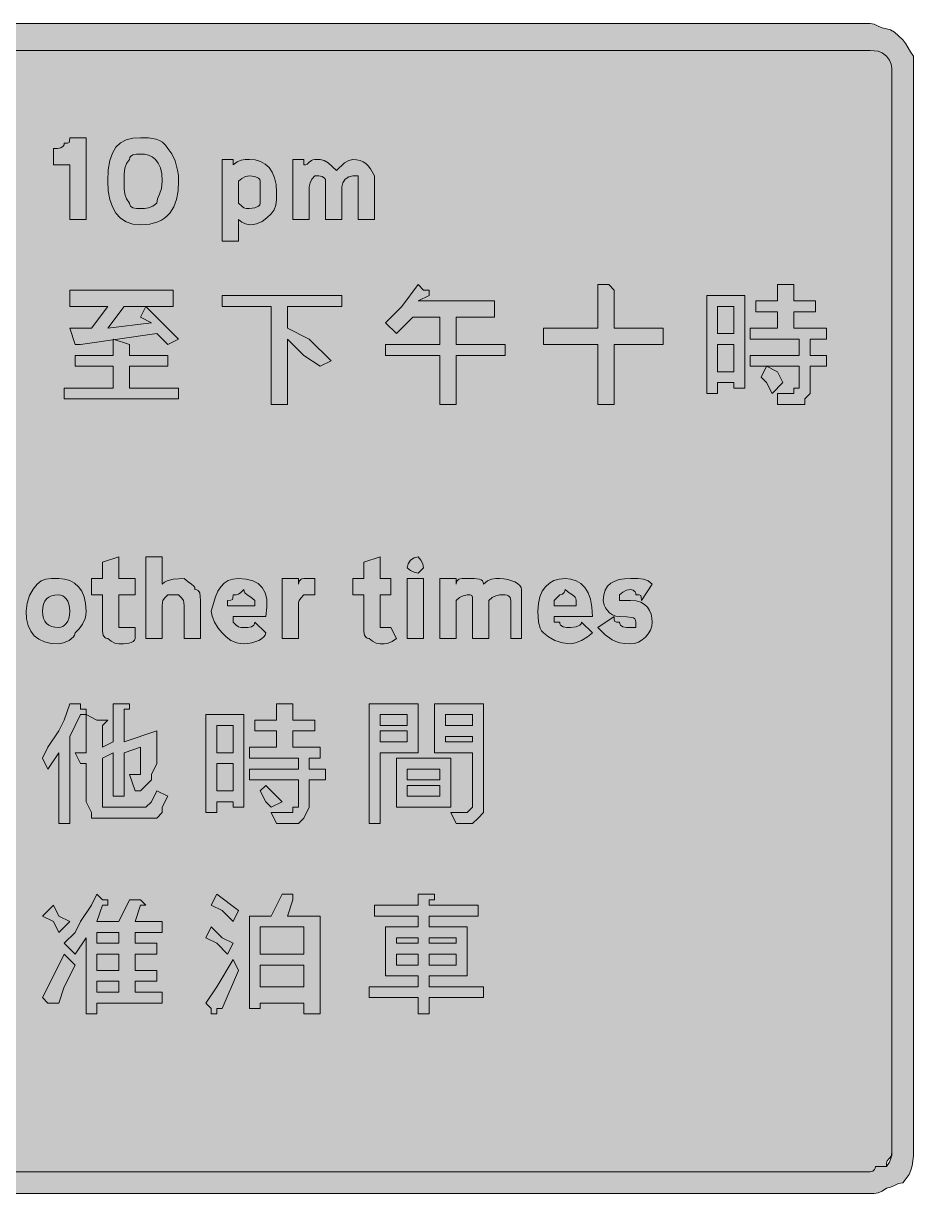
# Model space of a CAD drawing. Header units: metres. Extents: x 91 to 477, y 6 to 264.
# Drawn here: x 280.9 to 477.1, y 5.8 to 263.8 of the extents above; entities that cross this region are included whole.
import ezdxf

# ---------------------------------------------------------------- set-up
doc = ezdxf.new("R2010")
doc.units = ezdxf.units.M
doc.layers.add('FILL_BLACK_000000', color=7, linetype='Continuous', true_color=0x000000)
doc.layers.add('FILL_WHITE_FFFFFF', color=7, linetype='Continuous', true_color=0xffffff)

msp = doc.modelspace()

# ---------------------------------------------------------------- hatches: boundary and pattern name
at = {"layer": 'FILL_BLACK_000000', "true_color": 0x000000}
h = msp.add_hatch(color=7, dxfattribs=at)
h.dxf.hatch_style = 1
h.paths.add_polyline_path([(468.39, 263.57), (469.29, 263.16), (470.19, 262.75), (471.09, 262.56), (471.99, 262.35), (472.89, 261.81), (474.69, 260.16), (475.4, 259.26), (475.89, 258.36), (476.38, 257.46), (477.09, 256.56), (477.09, 252.96), (477.09, 16.56), (477.05, 14.07), (476.79, 11.91), (476.5, 10.92), (476.08, 9.98), (475.48, 9.06), (474.69, 8.16), (473.79, 7.97), (472.89, 7.56), (471.99, 7.15), (471.09, 6.96), (470.19, 6.27), (469.29, 5.91), (468.39, 5.78), (467.49, 5.76), (101.49, 5.76), (99.69, 5.97), (97.89, 6.51), (96.09, 7.28), (94.29, 8.16), (92.64, 9.96), (92.1, 10.86), (91.89, 11.76), (91.49, 12.26), (91.2, 12.85), (90.84, 14.16), (90.69, 16.56), (90.69, 252.96), (90.75, 253.86), (90.91, 254.76), (91.2, 255.66), (91.59, 256.56), (92.71, 258.36), (94.29, 260.16), (96.09, 261.81), (96.99, 262.35), (97.89, 262.56), (98.79, 262.75), (99.69, 263.16), (100.59, 263.57), (101.49, 263.76), (467.49, 263.76), (468.39, 263.57)])
h.paths.add_polyline_path([(99.69, 257.61), (98.79, 257.25), (97.89, 256.56), (97.2, 255.66), (96.84, 254.76), (96.71, 253.86), (96.69, 252.96), (96.69, 16.56), (96.71, 14.97), (96.84, 13.71), (97.2, 12.68), (97.89, 11.76), (98.79, 11.57), (99.69, 11.16), (100.59, 10.75), (101.49, 10.56), (467.49, 10.56), (468.09, 10.71), (468.5, 11.07), (468.64, 11.36), (468.69, 11.76), (471.09, 11.76), (471.78, 12.68), (472.14, 13.71), (472.27, 14.97), (472.29, 16.56), (472.29, 252.96), (472.27, 253.86), (472.14, 254.76), (471.78, 255.66), (471.09, 256.56), (470.19, 257.25), (469.29, 257.61), (468.39, 257.74), (467.49, 257.76), (101.49, 257.76), (100.59, 257.74), (99.69, 257.61)], flags=16)
h = msp.add_hatch(color=7, dxfattribs=at)
h.dxf.hatch_style = 1
h.paths.add_polyline_path([(294.69, 220.56), (291.09, 220.56), (291.09, 232.56), (287.49, 232.56), (287.49, 236.16), (288.37, 236.18), (289.14, 236.31), (289.68, 236.67), (289.84, 236.96), (289.89, 237.36), (290.58, 237.38), (290.94, 237.51), (291.07, 237.87), (291.09, 238.56), (294.69, 238.56), (294.69, 220.56)])
h = msp.add_hatch(color=7, dxfattribs=at)
h.dxf.hatch_style = 1
h.paths.add_polyline_path([(314.62, 224.93), (314.01, 223.29), (313.14, 221.91), (312.6, 221.33), (311.98, 220.82), (311.3, 220.38), (310.53, 220.02), (308.77, 219.53), (306.69, 219.36), (305, 219.53), (303.54, 220.02), (302.3, 220.82), (301.29, 221.91), (300.5, 223.29), (299.94, 224.93), (299.6, 226.82), (299.49, 228.96), (299.6, 231.44), (299.94, 233.5), (300.5, 235.16), (301.29, 236.46), (302.3, 237.42), (303.54, 238.07), (305, 238.44), (306.69, 238.56), (308.47, 238.52), (310.14, 238.26), (310.9, 237.97), (311.58, 237.55), (312.19, 236.95), (312.69, 236.16), (313.57, 235.03), (314.34, 233.46), (314.88, 231.43), (315.04, 230.25), (315.09, 228.96), (314.98, 226.82), (314.62, 224.93)])
h.paths.add_polyline_path([(311.08, 231.92), (310.6, 232.97), (309.99, 233.76), (309.26, 234.33), (308.45, 234.7), (307.59, 234.9), (306.69, 234.96), (305.81, 234.94), (305.04, 234.81), (304.5, 234.45), (304.34, 234.16), (304.29, 233.76), (303.6, 232.84), (303.24, 231.81), (303.11, 230.55), (303.09, 228.96), (303.11, 227.37), (303.24, 226.11), (303.6, 225.08), (304.29, 224.16), (304.34, 223.76), (304.5, 223.47), (305.04, 223.11), (305.81, 222.98), (306.69, 222.96), (307.59, 222.98), (308.49, 223.11), (309.39, 223.47), (310.29, 224.16), (310.48, 225.08), (310.89, 226.11), (311.3, 227.37), (311.49, 228.96), (311.38, 230.6), (311.08, 231.92)], flags=16)
h = msp.add_hatch(color=7, dxfattribs=at)
h.dxf.hatch_style = 1
h.paths.add_polyline_path([(336.54, 223.71), (336.18, 222.68), (335.49, 221.76), (334.57, 220.88), (333.54, 220.11), (332.28, 219.57), (331.54, 219.41), (330.69, 219.36), (329.81, 219.55), (329.04, 219.96), (328.29, 220.56), (328.29, 215.76), (324.69, 215.76), (324.69, 233.76), (327.09, 233.76), (327.09, 232.56), (327.99, 233.25), (328.89, 233.61), (329.79, 233.74), (330.69, 233.76), (331.98, 233.65), (333.15, 233.31), (334.17, 232.75), (335.04, 231.96), (335.74, 230.95), (336.26, 229.71), (336.58, 228.25), (336.69, 226.56), (336.67, 224.97), (336.54, 223.71)])
h.paths.add_polyline_path([(332.72, 223.47), (332.99, 223.76), (333.09, 224.16), (333.09, 225.36), (333.09, 227.76), (333.09, 228.96), (332.99, 229.36), (332.72, 229.65), (331.89, 230.01), (330.69, 230.16), (329.81, 229.97), (329.04, 229.56), (328.29, 228.96), (328.29, 225.36), (328.29, 224.16), (329, 223.47), (329.49, 223.11), (329.98, 222.98), (330.69, 222.96), (331.89, 223.11), (332.72, 223.47)], flags=16)
h = msp.add_hatch(color=7, dxfattribs=at)
h.dxf.hatch_style = 1
h.paths.add_polyline_path([(352.61, 229.95), (351.84, 229.41), (351.3, 228.64), (351.09, 227.76), (351.09, 220.56), (347.49, 220.56), (347.49, 228.96), (347.44, 229.36), (347.28, 229.65), (346.74, 230.01), (345.97, 230.14), (345.09, 230.16), (344.49, 229.41), (344.08, 228.64), (343.89, 227.76), (343.89, 220.56), (340.29, 220.56), (340.29, 233.76), (342.69, 233.76), (342.69, 232.56), (343.09, 232.61), (343.4, 232.75), (343.89, 233.16), (344.38, 233.57), (344.69, 233.71), (345.09, 233.76), (346.29, 233.76), (347.19, 233.55), (348.09, 233.01), (349.89, 231.36), (351.69, 233.01), (352.59, 233.55), (353.49, 233.76), (354.34, 233.7), (355.08, 233.53), (355.75, 233.25), (356.34, 232.86), (356.88, 232.35), (357.37, 231.73), (358.29, 230.16), (358.29, 228.96), (358.29, 220.56), (354.69, 220.56), (354.69, 228.96), (354.69, 230.16), (353.49, 230.16), (352.61, 229.95)])
h = msp.add_hatch(color=7, dxfattribs=at)
h.dxf.hatch_style = 1
h.paths.add_polyline_path([(315.09, 194.16), (312.69, 192.96), (310.29, 195.36), (293.49, 192.96), (292.29, 192.96), (291.09, 196.56), (295.89, 196.56), (299.49, 201.36), (291.09, 201.36), (291.09, 204.96), (313.89, 204.96), (313.89, 201.36), (307.89, 201.36), (311.49, 197.76), (315.09, 194.16)])
h.paths.add_polyline_path([(303.09, 201.36), (299.49, 196.56), (309.09, 197.76), (306.69, 198.96), (307.89, 201.36), (303.09, 201.36)], flags=16)
h = msp.add_hatch(color=7, dxfattribs=at)
h.dxf.hatch_style = 1
h.paths.add_polyline_path([(364.29, 201.36), (367.89, 206.16), (369.09, 204.96), (370.29, 204.96), (370.29, 203.76), (367.89, 202.56), (384.69, 202.56), (384.69, 198.96), (376.29, 198.96), (376.29, 192.96), (387.09, 192.96), (387.09, 190.56), (376.29, 190.56), (376.29, 179.76), (372.69, 179.76), (372.69, 190.56), (360.69, 190.56), (360.69, 192.96), (372.69, 192.96), (372.69, 198.96), (366.69, 198.96), (363.09, 195.36), (360.69, 197.76), (364.29, 201.36)])
h = msp.add_hatch(color=7, dxfattribs=at)
h.dxf.hatch_style = 1
h.paths.add_polyline_path([(411.09, 204.96), (411.09, 196.56), (421.89, 196.56), (421.89, 192.96), (411.09, 192.96), (411.09, 179.76), (407.49, 179.76), (407.49, 192.96), (395.49, 192.96), (395.49, 196.56), (407.49, 196.56), (407.49, 206.16), (409.89, 206.16), (411.09, 204.96)])
h = msp.add_hatch(color=7, dxfattribs=at)
h.dxf.hatch_style = 1
h.paths.add_polyline_path([(447.09, 200.16), (442.29, 200.16), (442.29, 202.56), (447.09, 202.56), (447.09, 206.16), (450.69, 206.16), (450.69, 204.96), (450.69, 202.56), (455.49, 202.56), (455.49, 200.16), (450.69, 200.16), (450.69, 196.56), (457.89, 196.56), (457.89, 194.16), (454.29, 194.16), (454.29, 190.56), (457.89, 190.56), (457.89, 188.16), (454.29, 188.16), (454.29, 182.16), (453.09, 180.96), (453.09, 179.76), (451.89, 179.76), (449.49, 179.76), (447.09, 179.76), (447.09, 182.16), (449.49, 182.16), (450.69, 182.16), (450.69, 183.36), (451.89, 183.36), (451.89, 188.16), (441.09, 188.16), (441.09, 190.56), (451.89, 190.56), (451.89, 194.16), (441.09, 194.16), (441.09, 196.56), (447.09, 196.56), (447.09, 200.16)])
h = msp.add_hatch(color=7, dxfattribs=at)
h.dxf.hatch_style = 1
h.paths.add_polyline_path([(351.09, 203.76), (351.09, 201.36), (339.09, 201.36), (339.09, 196.56), (343.89, 194.16), (348.69, 189.36), (346.29, 188.16), (342.69, 190.56), (339.09, 194.16), (339.09, 179.76), (335.49, 179.76), (335.49, 201.36), (324.69, 201.36), (324.69, 203.76), (351.09, 203.76)])
h = msp.add_hatch(color=7, dxfattribs=at)
h.dxf.hatch_style = 1
h.paths.add_polyline_path([(437.49, 183.36), (437.49, 184.56), (433.89, 184.56), (433.89, 182.16), (431.49, 182.16), (431.49, 183.36), (431.49, 203.76), (439.89, 203.76), (439.89, 183.36), (437.49, 183.36)])
h.paths.add_polyline_path([(433.89, 201.36), (433.89, 195.36), (437.49, 195.36), (437.49, 201.36), (433.89, 201.36)], flags=16)
h.paths.add_polyline_path([(437.49, 192.96), (433.89, 192.96), (433.89, 186.96), (437.49, 186.96), (437.49, 192.96)], flags=16)
h = msp.add_hatch(color=7, dxfattribs=at)
h.dxf.hatch_style = 1
h.paths.add_polyline_path([(289.89, 183.36), (300.69, 183.36), (300.69, 188.16), (292.29, 188.16), (292.29, 190.56), (300.69, 190.56), (300.69, 194.16), (304.29, 192.96), (304.29, 190.56), (312.69, 190.56), (312.69, 188.16), (304.29, 188.16), (304.29, 183.36), (315.09, 183.36), (315.09, 180.96), (289.89, 180.96), (289.89, 183.36)])
h = msp.add_hatch(color=7, dxfattribs=at)
h.dxf.hatch_style = 1
h.paths.add_polyline_path([(447.09, 186.96), (448.29, 184.56), (445.89, 182.16), (444.69, 184.56), (443.49, 185.76), (444.69, 188.16), (447.09, 186.96)])
h = msp.add_hatch(color=7, dxfattribs=at)
h.dxf.hatch_style = 1
h.paths.add_polyline_path([(305.49, 141.36), (305.49, 137.76), (301.89, 137.76), (301.89, 131.76), (301.89, 130.56), (303.09, 130.56), (304.29, 130.56), (305.49, 130.56), (305.49, 128.16), (305.38, 127.76), (305.1, 127.47), (304.67, 127.25), (304.14, 127.11), (302.96, 126.98), (301.89, 126.96), (301.01, 127.15), (300.24, 127.56), (299.49, 128.16), (299.09, 128.21), (298.8, 128.37), (298.44, 128.91), (298.31, 129.68), (298.29, 130.56), (298.29, 137.76), (295.89, 137.76), (295.89, 141.36), (298.29, 141.36), (298.29, 144.96), (301.89, 146.16), (301.89, 141.36), (305.49, 141.36)])
h = msp.add_hatch(color=7, dxfattribs=at)
h.dxf.hatch_style = 1
h.paths.add_polyline_path([(311.99, 140.56), (312.58, 140.85), (313.89, 141.21), (316.29, 141.36), (317.17, 140.65), (317.94, 140.16), (318.48, 139.67), (318.64, 139.36), (318.69, 138.96), (319.09, 138.91), (319.38, 138.75), (319.74, 138.21), (319.87, 137.44), (319.89, 136.56), (319.89, 128.16), (316.29, 128.16), (316.29, 135.36), (316.27, 136.07), (316.14, 136.56), (315.78, 137.05), (315.09, 137.76), (313.89, 137.76), (312.69, 137.76), (312, 137.05), (311.64, 136.56), (311.51, 136.07), (311.49, 135.36), (311.49, 128.16), (307.89, 128.16), (307.89, 146.16), (311.49, 146.16), (311.49, 140.16), (311.99, 140.56)])
h = msp.add_hatch(color=7, dxfattribs=at)
h.dxf.hatch_style = 1
h.paths.add_polyline_path([(361.89, 141.36), (361.89, 137.76), (359.49, 137.76), (359.49, 131.76), (359.49, 130.56), (360.69, 130.56), (361.89, 130.56), (363.09, 128.16), (362.19, 127.47), (361.29, 127.11), (360.39, 126.98), (359.49, 126.96), (358.61, 127.15), (357.84, 127.56), (357.09, 128.16), (356.69, 128.21), (356.4, 128.37), (356.04, 128.91), (355.91, 129.68), (355.89, 130.56), (355.89, 137.76), (353.49, 137.76), (353.49, 141.36), (355.89, 141.36), (355.89, 144.96), (359.49, 146.16), (359.49, 141.36), (361.89, 141.36)])
h = msp.add_hatch(color=7, dxfattribs=at)
h.dxf.hatch_style = 1
h.paths.add_polyline_path([(367.89, 142.56), (367.01, 142.75), (366.24, 143.16), (365.49, 143.76), (365.7, 144.64), (366.24, 145.41), (367.01, 145.95), (367.89, 146.16), (368.49, 145.41), (368.9, 144.64), (369.09, 143.76), (367.89, 142.56)])
h = msp.add_hatch(color=7, dxfattribs=at)
h.dxf.hatch_style = 1
h.paths.add_polyline_path([(294.48, 132.57), (293.94, 131.31), (293.17, 130.28), (292.29, 129.36), (292.18, 128.91), (291.9, 128.48), (290.94, 127.71), (289.76, 127.17), (288.69, 126.96), (287, 127.07), (285.54, 127.41), (284.3, 127.97), (283.29, 128.76), (282.5, 129.77), (281.94, 131.01), (281.6, 132.47), (281.49, 134.16), (281.7, 135.94), (282.24, 137.61), (283.01, 139.05), (283.89, 140.16), (284.81, 140.85), (285.84, 141.21), (287.1, 141.34), (288.69, 141.36), (289.98, 141.25), (291.15, 140.91), (292.17, 140.35), (293.04, 139.56), (293.74, 138.55), (294.26, 137.31), (294.58, 135.85), (294.69, 134.16), (294.64, 133.31), (294.48, 132.57)])
h.paths.add_polyline_path([(290.88, 135.73), (290.65, 136.35), (290.34, 136.86), (289.98, 137.25), (289.57, 137.53), (289.14, 137.7), (288.69, 137.76), (287.85, 137.7), (287.11, 137.53), (286.5, 137.25), (285.99, 136.86), (285.6, 136.35), (285.32, 135.73), (285.15, 135), (285.09, 134.16), (285.15, 133.32), (285.32, 132.58), (285.6, 131.97), (285.99, 131.46), (286.5, 131.07), (287.11, 130.78), (287.85, 130.62), (288.69, 130.56), (289.14, 130.62), (289.57, 130.78), (289.98, 131.07), (290.34, 131.46), (290.65, 131.97), (290.88, 132.58), (291.04, 133.32), (291.09, 134.16), (291.04, 135), (290.88, 135.73)], flags=16)
h = msp.add_hatch(color=7, dxfattribs=at)
h.dxf.hatch_style = 1
h.paths.add_polyline_path([(327.09, 131.76), (327.8, 131.07), (328.29, 130.71), (328.78, 130.58), (329.49, 130.56), (330.37, 130.58), (331.14, 130.71), (331.68, 131.07), (331.84, 131.36), (331.89, 131.76), (334.29, 129.36), (334.18, 128.91), (333.88, 128.48), (333.4, 128.07), (332.79, 127.71), (331.25, 127.17), (330.39, 127.01), (329.49, 126.96), (328.64, 127.01), (327.9, 127.17), (326.64, 127.71), (325.61, 128.48), (324.69, 129.36), (323.81, 130.45), (323.04, 131.76), (322.5, 133.07), (322.29, 134.16), (323.23, 137.31), (323.77, 138.55), (324.39, 139.56), (325.13, 140.35), (326, 140.91), (327.05, 141.25), (328.29, 141.36), (329.98, 141.25), (331.42, 140.89), (332.61, 140.28), (333.54, 139.41), (334.18, 138.25), (334.53, 136.8), (334.57, 135.04), (334.29, 132.96), (327.09, 132.96), (327.09, 131.76)])
h.paths.add_polyline_path([(331.89, 136.56), (331.01, 137.27), (330.24, 137.76), (329.7, 138.25), (329.54, 138.56), (329.49, 138.96), (328.78, 138.27), (328.29, 137.91), (327.8, 137.78), (327.09, 137.76), (327.07, 137.07), (326.94, 136.71), (326.58, 136.58), (325.89, 136.56), (325.89, 135.36), (331.89, 135.36), (331.89, 136.56)], flags=16)
h = msp.add_hatch(color=7, dxfattribs=at)
h.dxf.hatch_style = 1
h.paths.add_polyline_path([(337.89, 141.36), (341.49, 141.36), (341.49, 140.16), (341.64, 140.76), (342, 141.17), (342.29, 141.31), (342.69, 141.36), (345.09, 141.36), (345.09, 137.76), (342.69, 137.76), (342, 137.05), (341.64, 136.56), (341.51, 136.07), (341.49, 135.36), (341.49, 128.16), (337.89, 128.16), (337.89, 141.36)])
h = msp.add_hatch(color=7, dxfattribs=at)
h.dxf.hatch_style = 1
h.paths.add_polyline_path([(365.49, 128.16), (365.49, 141.36), (369.09, 141.36), (369.09, 128.16), (365.49, 128.16)])
h = msp.add_hatch(color=7, dxfattribs=at)
h.dxf.hatch_style = 1
h.paths.add_polyline_path([(385.01, 137.57), (384.24, 137.16), (383.49, 136.56), (383.49, 128.16), (379.89, 128.16), (379.89, 136.56), (379.87, 137.25), (379.74, 137.61), (379.38, 137.74), (378.69, 137.76), (377.81, 137.57), (377.04, 137.16), (376.29, 136.56), (376.29, 128.16), (372.69, 128.16), (372.69, 141.36), (376.29, 141.36), (376.29, 140.16), (376.34, 140.56), (376.48, 140.85), (376.89, 141.21), (377.49, 141.36), (378.69, 141.36), (380.26, 141.34), (381.39, 141.21), (381.78, 141.07), (382.06, 140.85), (382.23, 140.56), (382.29, 140.16), (383.19, 140.85), (384.09, 141.21), (384.99, 141.34), (385.89, 141.36), (386.79, 141.31), (387.65, 141.15), (389.19, 140.61), (389.8, 140.25), (390.28, 139.84), (390.58, 139.41), (390.69, 138.96), (390.69, 137.76), (390.69, 128.16), (388.29, 128.16), (388.29, 136.56), (388.14, 137.16), (387.78, 137.57), (387.49, 137.71), (387.09, 137.76), (385.89, 137.76), (385.01, 137.57)])
h = msp.add_hatch(color=7, dxfattribs=at)
h.dxf.hatch_style = 1
h.paths.add_polyline_path([(397.89, 131.76), (399.09, 131.76), (399.14, 131.36), (399.3, 131.07), (399.84, 130.71), (400.61, 130.58), (401.49, 130.56), (402.69, 130.71), (403.51, 131.07), (403.79, 131.36), (403.89, 131.76), (406.29, 129.36), (405.2, 128.48), (403.89, 127.71), (402.58, 127.17), (401.49, 126.96), (399.71, 127.17), (398.04, 127.71), (396.6, 128.48), (395.49, 129.36), (395.09, 129.86), (394.8, 130.45), (394.44, 131.76), (394.29, 134.16), (394.4, 135.85), (394.72, 137.31), (395.24, 138.55), (395.94, 139.56), (396.81, 140.35), (397.83, 140.91), (399, 141.25), (400.29, 141.36), (401.58, 141.25), (402.75, 140.89), (403.77, 140.28), (404.64, 139.41), (405.34, 138.25), (405.86, 136.8), (406.18, 135.04), (406.29, 132.96), (397.89, 132.96), (397.89, 131.76)])
h.paths.add_polyline_path([(402.69, 136.56), (402.64, 136.96), (402.48, 137.27), (401.94, 137.76), (401.17, 138.25), (400.29, 138.96), (400.24, 138.56), (400.1, 138.27), (399.69, 137.91), (399.09, 137.76), (397.89, 136.56), (397.89, 135.36), (402.69, 135.36), (402.69, 136.56)], flags=16)
h = msp.add_hatch(color=7, dxfattribs=at)
h.dxf.hatch_style = 1
h.paths.add_polyline_path([(419.38, 130.86), (419.08, 130), (418.6, 129.19), (417.99, 128.46), (417.26, 127.85), (416.45, 127.37), (415.59, 127.07), (414.69, 126.96), (413.45, 127.02), (412.38, 127.18), (411.46, 127.47), (410.64, 127.86), (409.12, 128.98), (407.49, 130.56), (411.09, 132.96), (411.11, 132.27), (411.24, 131.91), (411.6, 131.78), (412.29, 131.76), (412.34, 131.36), (412.5, 131.07), (413.04, 130.71), (413.81, 130.58), (414.69, 130.56), (415.89, 130.56), (415.89, 131.76), (415.83, 132.16), (415.66, 132.45), (415.38, 132.67), (414.99, 132.81), (413.86, 132.94), (412.29, 132.96), (411.45, 133.07), (410.71, 133.35), (410.1, 133.78), (409.59, 134.31), (409.2, 134.89), (408.91, 135.49), (408.69, 136.56), (408.8, 137.8), (409.12, 138.83), (409.64, 139.66), (410.34, 140.31), (411.21, 140.79), (412.23, 141.12), (413.4, 141.3), (414.69, 141.36), (416.28, 141.34), (417.54, 141.21), (418.57, 140.85), (419.49, 140.16), (417.09, 136.56), (417.07, 137.25), (416.94, 137.61), (416.58, 137.74), (415.89, 137.76), (415.84, 138.16), (415.7, 138.45), (415.29, 138.81), (414.69, 138.96), (413.81, 138.77), (413.04, 138.36), (412.29, 137.76), (412.29, 136.56), (413.49, 136.56), (414.69, 136.56), (415.93, 136.45), (416.96, 136.15), (417.79, 135.67), (418.44, 135.06), (418.92, 134.33), (419.25, 133.52), (419.43, 132.66), (419.49, 131.76), (419.38, 130.86)])
h = msp.add_hatch(color=7, dxfattribs=at)
h.dxf.hatch_style = 1
h.paths.add_polyline_path([(293.49, 112.56), (294.69, 112.56), (294.69, 111.36), (293.49, 111.36), (291.09, 106.56), (291.09, 87.36), (288.69, 87.36), (288.69, 102.96), (286.29, 99.36), (285.09, 101.76), (286.29, 104.16), (288.69, 107.76), (289.89, 110.16), (291.09, 113.76), (293.49, 113.76), (293.49, 112.56)])
h = msp.add_hatch(color=7, dxfattribs=at)
h.dxf.hatch_style = 1
h.paths.add_polyline_path([(297.09, 110.16), (298.29, 110.16), (299.49, 110.16), (298.29, 108.96), (298.29, 104.16), (300.69, 105.36), (300.69, 113.76), (303.09, 113.76), (304.29, 113.76), (304.29, 112.56), (303.09, 112.56), (303.09, 105.36), (310.29, 107.76), (310.29, 100.56), (309.09, 98.16), (309.09, 96.96), (307.89, 95.76), (306.69, 94.56), (305.49, 94.56), (304.29, 98.16), (305.49, 98.16), (306.69, 98.16), (306.69, 99.36), (306.69, 100.56), (306.69, 104.16), (303.09, 102.96), (303.09, 93.36), (300.69, 93.36), (300.69, 102.96), (298.29, 101.76), (298.29, 92.16), (298.29, 90.96), (299.49, 90.96), (300.69, 90.96), (306.69, 90.96), (307.89, 90.96), (309.09, 92.16), (310.29, 94.56), (312.69, 93.36), (311.49, 90.96), (311.49, 89.76), (310.29, 88.56), (309.09, 88.56), (307.89, 88.56), (298.29, 88.56), (297.09, 88.56), (295.89, 88.56), (295.89, 89.76), (294.69, 92.16), (294.69, 100.56), (293.49, 100.56), (292.29, 102.96), (294.69, 102.96), (294.69, 111.36), (297.09, 110.16)])
h = msp.add_hatch(color=7, dxfattribs=at)
h.dxf.hatch_style = 1
h.paths.add_polyline_path([(336.69, 107.76), (331.89, 107.76), (331.89, 110.16), (336.69, 110.16), (336.69, 113.76), (340.29, 113.76), (340.29, 112.56), (340.29, 110.16), (345.09, 110.16), (345.09, 107.76), (340.29, 107.76), (340.29, 104.16), (346.29, 104.16), (346.29, 101.76), (343.89, 101.76), (343.89, 99.36), (347.49, 99.36), (347.49, 96.96), (343.89, 96.96), (343.89, 90.96), (342.69, 88.56), (341.49, 87.36), (339.09, 87.36), (336.69, 87.36), (335.49, 89.76), (339.09, 89.76), (340.29, 89.76), (340.29, 90.96), (341.49, 90.96), (341.49, 96.96), (330.69, 96.96), (330.69, 99.36), (341.49, 99.36), (341.49, 101.76), (330.69, 101.76), (330.69, 104.16), (336.69, 104.16), (336.69, 107.76)])
h = msp.add_hatch(color=7, dxfattribs=at)
h.dxf.hatch_style = 1
h.paths.add_polyline_path([(367.89, 102.96), (359.49, 102.96), (359.49, 87.36), (357.09, 87.36), (357.09, 113.76), (367.89, 113.76), (367.89, 102.96)])
h.paths.add_polyline_path([(359.49, 107.76), (359.49, 105.36), (365.49, 105.36), (365.49, 107.76), (359.49, 107.76)], flags=16)
h.paths.add_polyline_path([(365.49, 111.36), (359.49, 111.36), (359.49, 108.96), (365.49, 108.96), (365.49, 111.36)], flags=16)
h = msp.add_hatch(color=7, dxfattribs=at)
h.dxf.hatch_style = 1
h.paths.add_polyline_path([(382.29, 90.96), (382.29, 89.76), (381.09, 88.56), (379.89, 87.36), (378.69, 87.36), (377.49, 87.36), (376.29, 87.36), (375.09, 89.76), (377.49, 89.76), (378.69, 89.76), (379.89, 90.96), (379.89, 92.16), (379.89, 102.96), (371.49, 102.96), (371.49, 113.76), (382.29, 113.76), (382.29, 90.96)])
h.paths.add_polyline_path([(373.89, 106.56), (373.89, 105.36), (379.89, 105.36), (379.89, 106.56), (373.89, 106.56)], flags=16)
h.paths.add_polyline_path([(379.89, 111.36), (373.89, 111.36), (373.89, 108.96), (379.89, 108.96), (379.89, 111.36)], flags=16)
h = msp.add_hatch(color=7, dxfattribs=at)
h.dxf.hatch_style = 1
h.paths.add_polyline_path([(327.09, 90.96), (327.09, 92.16), (323.49, 92.16), (323.49, 89.76), (321.09, 89.76), (321.09, 90.96), (321.09, 111.36), (329.49, 111.36), (329.49, 90.96), (327.09, 90.96)])
h.paths.add_polyline_path([(323.49, 108.96), (323.49, 102.96), (327.09, 102.96), (327.09, 108.96), (323.49, 108.96)], flags=16)
h.paths.add_polyline_path([(327.09, 100.56), (323.49, 100.56), (323.49, 94.56), (327.09, 94.56), (327.09, 100.56)], flags=16)
h = msp.add_hatch(color=7, dxfattribs=at)
h.dxf.hatch_style = 1
h.paths.add_polyline_path([(363.09, 90.96), (363.09, 101.76), (375.09, 101.76), (375.09, 90.96), (363.09, 90.96)])
h.paths.add_polyline_path([(365.49, 95.76), (365.49, 93.36), (372.69, 93.36), (372.69, 95.76), (365.49, 95.76)], flags=16)
h.paths.add_polyline_path([(372.69, 99.36), (365.49, 99.36), (365.49, 96.96), (372.69, 96.96), (372.69, 99.36)], flags=16)
h = msp.add_hatch(color=7, dxfattribs=at)
h.dxf.hatch_style = 1
h.paths.add_polyline_path([(335.49, 94.56), (337.89, 92.16), (335.49, 90.96), (334.29, 92.16), (333.09, 94.56), (334.29, 95.76), (335.49, 94.56)])
h = msp.add_hatch(color=7, dxfattribs=at)
h.dxf.hatch_style = 1
h.paths.add_polyline_path([(297.09, 71.76), (298.29, 70.56), (299.49, 70.56), (299.49, 69.36), (298.29, 69.36), (297.09, 65.76), (301.89, 65.76), (304.29, 70.56), (306.69, 70.56), (307.89, 69.36), (306.69, 69.36), (305.49, 65.76), (311.49, 65.76), (311.49, 63.36), (305.49, 63.36), (305.49, 60.96), (310.29, 60.96), (310.29, 58.56), (305.49, 58.56), (305.49, 54.96), (310.29, 54.96), (310.29, 52.56), (305.49, 52.56), (305.49, 50.16), (311.49, 50.16), (311.49, 47.76), (297.09, 47.76), (297.09, 45.36), (294.69, 45.36), (294.69, 62.16), (292.29, 58.56), (289.89, 60.96), (292.29, 63.36), (293.49, 65.76), (295.89, 69.36), (297.09, 71.76)])
h.paths.add_polyline_path([(297.09, 54.96), (301.89, 54.96), (301.89, 58.56), (297.09, 58.56), (297.09, 54.96)], flags=16)
h.paths.add_polyline_path([(297.09, 63.36), (297.09, 60.96), (301.89, 60.96), (301.89, 63.36), (297.09, 63.36)], flags=16)
h.paths.add_polyline_path([(301.89, 52.56), (297.09, 52.56), (297.09, 50.16), (301.89, 50.16), (301.89, 52.56)], flags=16)
h = msp.add_hatch(color=7, dxfattribs=at)
h.dxf.hatch_style = 1
h.paths.add_polyline_path([(328.29, 68.16), (327.09, 65.76), (324.69, 68.16), (322.29, 69.36), (323.49, 71.76), (328.29, 68.16)])
h = msp.add_hatch(color=7, dxfattribs=at)
h.dxf.hatch_style = 1
h.paths.add_polyline_path([(342.69, 45.36), (342.69, 47.76), (333.09, 47.76), (333.09, 46.56), (330.69, 46.56), (330.69, 66.96), (335.49, 66.96), (337.89, 71.76), (340.29, 71.76), (340.29, 70.56), (339.09, 66.96), (346.29, 66.96), (346.29, 45.36), (342.69, 45.36)])
h.paths.add_polyline_path([(333.09, 64.56), (333.09, 58.56), (342.69, 58.56), (342.69, 64.56), (333.09, 64.56)], flags=16)
h.paths.add_polyline_path([(342.69, 56.16), (333.09, 56.16), (333.09, 51.36), (342.69, 51.36), (342.69, 56.16)], flags=16)
h = msp.add_hatch(color=7, dxfattribs=at)
h.dxf.hatch_style = 1
h.paths.add_polyline_path([(371.49, 70.56), (370.29, 70.56), (370.29, 69.36), (381.09, 69.36), (381.09, 66.96), (370.29, 66.96), (370.29, 64.56), (378.69, 64.56), (378.69, 53.76), (370.29, 53.76), (370.29, 51.36), (382.29, 51.36), (382.29, 48.96), (370.29, 48.96), (370.29, 45.36), (367.89, 45.36), (367.89, 48.96), (357.09, 48.96), (357.09, 51.36), (367.89, 51.36), (367.89, 53.76), (360.69, 53.76), (360.69, 64.56), (367.89, 64.56), (367.89, 66.96), (358.29, 66.96), (358.29, 69.36), (367.89, 69.36), (367.89, 71.76), (370.29, 71.76), (371.49, 71.76), (371.49, 70.56)])
h.paths.add_polyline_path([(367.89, 60.96), (367.89, 62.16), (363.09, 62.16), (363.09, 60.96), (367.89, 60.96)], flags=16)
h.paths.add_polyline_path([(363.09, 56.16), (367.89, 56.16), (367.89, 58.56), (363.09, 58.56), (363.09, 56.16)], flags=16)
h.paths.add_polyline_path([(370.29, 62.16), (370.29, 60.96), (376.29, 60.96), (376.29, 62.16), (370.29, 62.16)], flags=16)
h.paths.add_polyline_path([(376.29, 58.56), (370.29, 58.56), (370.29, 56.16), (376.29, 56.16), (376.29, 58.56)], flags=16)
h = msp.add_hatch(color=7, dxfattribs=at)
h.dxf.hatch_style = 1
h.paths.add_polyline_path([(287.49, 65.76), (285.09, 66.96), (287.49, 69.36), (288.69, 66.96), (291.09, 65.76), (288.69, 63.36), (287.49, 65.76)])
h = msp.add_hatch(color=7, dxfattribs=at)
h.dxf.hatch_style = 1
h.paths.add_polyline_path([(324.69, 62.16), (327.09, 60.96), (325.89, 58.56), (323.49, 60.96), (321.09, 62.16), (322.29, 64.56), (324.69, 62.16)])
h = msp.add_hatch(color=7, dxfattribs=at)
h.dxf.hatch_style = 1
h.paths.add_polyline_path([(287.49, 53.76), (289.89, 58.56), (292.29, 56.16), (289.89, 51.36), (288.69, 47.76), (287.49, 47.76), (286.29, 47.76), (285.09, 48.96), (287.49, 53.76)])
h = msp.add_hatch(color=7, dxfattribs=at)
h.dxf.hatch_style = 1
h.paths.add_polyline_path([(324.69, 46.56), (323.49, 46.56), (323.49, 45.36), (322.29, 45.36), (322.29, 46.56), (321.09, 47.76), (323.49, 51.36), (327.09, 57.36), (328.29, 54.96), (324.69, 46.56)])
at = {"layer": 'FILL_WHITE_FFFFFF', "true_color": 0xffffff}
h = msp.add_hatch(color=7, dxfattribs=at)
h.dxf.hatch_style = 1
h.paths.add_polyline_path([(467.49, 257.76), (468.39, 257.74), (469.29, 257.61), (470.19, 257.25), (471.09, 256.56), (471.78, 255.66), (472.14, 254.76), (472.27, 253.86), (472.29, 252.96), (472.29, 16.56), (472.29, 14.16), (471.6, 13.45), (471.24, 12.96), (471.11, 12.47), (471.09, 11.76), (468.69, 11.76), (468.64, 11.36), (468.5, 11.07), (468.09, 10.71), (467.49, 10.56), (101.49, 10.56), (100.59, 10.75), (99.69, 11.16), (98.79, 11.57), (97.89, 11.76), (97.2, 12.68), (96.84, 13.71), (96.71, 14.97), (96.69, 16.56), (96.69, 252.96), (96.8, 253.86), (97.1, 254.72), (97.58, 255.53), (98.19, 256.26), (98.92, 256.87), (99.73, 257.35), (100.59, 257.65), (101.49, 257.76), (467.49, 257.76)])

# ---------------------------------------------------------------- linework, layer by layer
at = {"layer": 'FILL_BLACK_000000', "lineweight": 0, "true_color": 0x000000}
for points in [[(101.49, 263.76), (467.49, 263.76), (468.39, 263.57), (469.29, 263.16), (470.19, 262.75), (471.09, 262.56), (471.99, 262.35), (472.89, 261.81), (474.69, 260.16), (475.4, 259.26), (475.89, 258.36), (476.38, 257.46), (477.09, 256.56), (477.09, 252.96), (477.09, 16.56), (477.05, 14.07), (476.79, 11.91), (476.5, 10.92), (476.08, 9.98), (475.48, 9.06), (474.69, 8.16), (473.79, 7.97), (472.89, 7.56), (471.99, 7.15), (471.09, 6.96), (470.19, 6.27), (469.29, 5.91), (468.39, 5.78), (467.49, 5.76), (101.49, 5.76)], [(101.49, 10.56), (467.49, 10.56), (468.09, 10.71), (468.5, 11.07), (468.64, 11.36), (468.69, 11.76), (471.09, 11.76), (471.78, 12.68), (472.14, 13.71), (472.27, 14.97), (472.29, 16.56), (472.29, 252.96), (472.27, 253.86), (472.14, 254.76), (471.78, 255.66), (471.09, 256.56), (470.19, 257.25), (469.29, 257.61), (468.39, 257.74), (467.49, 257.76), (101.49, 257.76)]]:
    msp.add_lwpolyline(points, dxfattribs=at)
for points in [[(294.69, 220.56), (291.09, 220.56), (291.09, 232.56), (287.49, 232.56), (287.49, 236.16), (288.37, 236.18), (289.14, 236.31), (289.68, 236.67), (289.84, 236.96), (289.89, 237.36), (290.58, 237.38), (290.94, 237.51), (291.07, 237.87), (291.09, 238.56), (294.69, 238.56)], [(314.62, 224.93), (314.01, 223.29), (313.14, 221.91), (312.6, 221.33), (311.98, 220.82), (311.3, 220.38), (310.53, 220.02), (308.77, 219.53), (306.69, 219.36), (305, 219.53), (303.54, 220.02), (302.3, 220.82), (301.29, 221.91), (300.5, 223.29), (299.94, 224.93), (299.6, 226.82), (299.49, 228.96), (299.6, 231.44), (299.94, 233.5), (300.5, 235.16), (301.29, 236.46), (302.3, 237.42), (303.54, 238.07), (305, 238.44), (306.69, 238.56), (308.47, 238.52), (310.14, 238.26), (310.9, 237.97), (311.58, 237.55), (312.19, 236.95), (312.69, 236.16), (313.57, 235.03), (314.34, 233.46), (314.88, 231.43), (315.04, 230.25), (315.09, 228.96), (314.98, 226.82)], [(311.08, 231.92), (310.6, 232.97), (309.99, 233.76), (309.26, 234.33), (308.45, 234.7), (307.59, 234.9), (306.69, 234.96), (305.81, 234.94), (305.04, 234.81), (304.5, 234.45), (304.34, 234.16), (304.29, 233.76), (303.6, 232.84), (303.24, 231.81), (303.11, 230.55), (303.09, 228.96), (303.11, 227.37), (303.24, 226.11), (303.6, 225.08), (304.29, 224.16), (304.34, 223.76), (304.5, 223.47), (305.04, 223.11), (305.81, 222.98), (306.69, 222.96), (307.59, 222.98), (308.49, 223.11), (309.39, 223.47), (310.29, 224.16), (310.48, 225.08), (310.89, 226.11), (311.3, 227.37), (311.49, 228.96), (311.38, 230.6)], [(336.54, 223.71), (336.18, 222.68), (335.49, 221.76), (334.57, 220.88), (333.54, 220.11), (332.28, 219.57), (331.54, 219.41), (330.69, 219.36), (329.81, 219.55), (329.04, 219.96), (328.29, 220.56), (328.29, 215.76), (324.69, 215.76), (324.69, 233.76), (327.09, 233.76), (327.09, 232.56), (327.99, 233.25), (328.89, 233.61), (329.79, 233.74), (330.69, 233.76), (331.98, 233.65), (333.15, 233.31), (334.17, 232.75), (335.04, 231.96), (335.74, 230.95), (336.26, 229.71), (336.58, 228.25), (336.69, 226.56), (336.67, 224.97)], [(352.61, 229.95), (351.84, 229.41), (351.3, 228.64), (351.09, 227.76), (351.09, 220.56), (347.49, 220.56), (347.49, 228.96), (347.44, 229.36), (347.28, 229.65), (346.74, 230.01), (345.97, 230.14), (345.09, 230.16), (344.49, 229.41), (344.08, 228.64), (343.89, 227.76), (343.89, 220.56), (340.29, 220.56), (340.29, 233.76), (342.69, 233.76), (342.69, 232.56), (343.09, 232.61), (343.4, 232.75), (343.89, 233.16), (344.38, 233.57), (344.69, 233.71), (345.09, 233.76), (346.29, 233.76), (347.19, 233.55), (348.09, 233.01), (349.89, 231.36), (351.69, 233.01), (352.59, 233.55), (353.49, 233.76), (354.34, 233.7), (355.08, 233.53), (355.75, 233.25), (356.34, 232.86), (356.88, 232.35), (357.37, 231.73), (358.29, 230.16), (358.29, 228.96), (358.29, 220.56), (354.69, 220.56), (354.69, 228.96), (354.69, 230.16), (353.49, 230.16)], [(332.72, 223.47), (332.99, 223.76), (333.09, 224.16), (333.09, 225.36), (333.09, 227.76), (333.09, 228.96), (332.99, 229.36), (332.72, 229.65), (331.89, 230.01), (330.69, 230.16), (329.81, 229.97), (329.04, 229.56), (328.29, 228.96), (328.29, 225.36), (328.29, 224.16), (329, 223.47), (329.49, 223.11), (329.98, 222.98), (330.69, 222.96), (331.89, 223.11)], [(315.09, 194.16), (312.69, 192.96), (310.29, 195.36), (293.49, 192.96), (292.29, 192.96), (291.09, 196.56), (295.89, 196.56), (299.49, 201.36), (291.09, 201.36), (291.09, 204.96), (313.89, 204.96), (313.89, 201.36), (307.89, 201.36), (311.49, 197.76)], [(364.29, 201.36), (367.89, 206.16), (369.09, 204.96), (370.29, 204.96), (370.29, 203.76), (367.89, 202.56), (384.69, 202.56), (384.69, 198.96), (376.29, 198.96), (376.29, 192.96), (387.09, 192.96), (387.09, 190.56), (376.29, 190.56), (376.29, 179.76), (372.69, 179.76), (372.69, 190.56), (360.69, 190.56), (360.69, 192.96), (372.69, 192.96), (372.69, 198.96), (366.69, 198.96), (363.09, 195.36), (360.69, 197.76)], [(411.09, 204.96), (411.09, 196.56), (421.89, 196.56), (421.89, 192.96), (411.09, 192.96), (411.09, 179.76), (407.49, 179.76), (407.49, 192.96), (395.49, 192.96), (395.49, 196.56), (407.49, 196.56), (407.49, 206.16), (409.89, 206.16)], [(447.09, 200.16), (442.29, 200.16), (442.29, 202.56), (447.09, 202.56), (447.09, 206.16), (450.69, 206.16), (450.69, 204.96), (450.69, 202.56), (455.49, 202.56), (455.49, 200.16), (450.69, 200.16), (450.69, 196.56), (457.89, 196.56), (457.89, 194.16), (454.29, 194.16), (454.29, 190.56), (457.89, 190.56), (457.89, 188.16), (454.29, 188.16), (454.29, 182.16), (453.09, 180.96), (453.09, 179.76), (451.89, 179.76), (449.49, 179.76), (447.09, 179.76), (447.09, 182.16), (449.49, 182.16), (450.69, 182.16), (450.69, 183.36), (451.89, 183.36), (451.89, 188.16), (441.09, 188.16), (441.09, 190.56), (451.89, 190.56), (451.89, 194.16), (441.09, 194.16), (441.09, 196.56), (447.09, 196.56)], [(303.09, 201.36), (299.49, 196.56), (309.09, 197.76), (306.69, 198.96), (307.89, 201.36)], [(351.09, 203.76), (351.09, 201.36), (339.09, 201.36), (339.09, 196.56), (343.89, 194.16), (348.69, 189.36), (346.29, 188.16), (342.69, 190.56), (339.09, 194.16), (339.09, 179.76), (335.49, 179.76), (335.49, 201.36), (324.69, 201.36), (324.69, 203.76)], [(437.49, 183.36), (437.49, 184.56), (433.89, 184.56), (433.89, 182.16), (431.49, 182.16), (431.49, 183.36), (431.49, 203.76), (439.89, 203.76), (439.89, 183.36)], [(433.89, 201.36), (433.89, 195.36), (437.49, 195.36), (437.49, 201.36)], [(289.89, 183.36), (300.69, 183.36), (300.69, 188.16), (292.29, 188.16), (292.29, 190.56), (300.69, 190.56), (300.69, 194.16), (304.29, 192.96), (304.29, 190.56), (312.69, 190.56), (312.69, 188.16), (304.29, 188.16), (304.29, 183.36), (315.09, 183.36), (315.09, 180.96), (289.89, 180.96)], [(437.49, 192.96), (433.89, 192.96), (433.89, 186.96), (437.49, 186.96)], [(447.09, 186.96), (448.29, 184.56), (445.89, 182.16), (444.69, 184.56), (443.49, 185.76), (444.69, 188.16)], [(305.49, 141.36), (305.49, 137.76), (301.89, 137.76), (301.89, 131.76), (301.89, 130.56), (303.09, 130.56), (304.29, 130.56), (305.49, 130.56), (305.49, 128.16), (305.38, 127.76), (305.1, 127.47), (304.67, 127.25), (304.14, 127.11), (302.96, 126.98), (301.89, 126.96), (301.01, 127.15), (300.24, 127.56), (299.49, 128.16), (299.09, 128.21), (298.8, 128.37), (298.44, 128.91), (298.31, 129.68), (298.29, 130.56), (298.29, 137.76), (295.89, 137.76), (295.89, 141.36), (298.29, 141.36), (298.29, 144.96), (301.89, 146.16), (301.89, 141.36)], [(311.99, 140.56), (312.58, 140.85), (313.89, 141.21), (316.29, 141.36), (317.17, 140.65), (317.94, 140.16), (318.48, 139.67), (318.64, 139.36), (318.69, 138.96), (319.09, 138.91), (319.38, 138.75), (319.74, 138.21), (319.87, 137.44), (319.89, 136.56), (319.89, 128.16), (316.29, 128.16), (316.29, 135.36), (316.27, 136.07), (316.14, 136.56), (315.78, 137.05), (315.09, 137.76), (313.89, 137.76), (312.69, 137.76), (312, 137.05), (311.64, 136.56), (311.51, 136.07), (311.49, 135.36), (311.49, 128.16), (307.89, 128.16), (307.89, 146.16), (311.49, 146.16), (311.49, 140.16)], [(361.89, 141.36), (361.89, 137.76), (359.49, 137.76), (359.49, 131.76), (359.49, 130.56), (360.69, 130.56), (361.89, 130.56), (363.09, 128.16), (362.19, 127.47), (361.29, 127.11), (360.39, 126.98), (359.49, 126.96), (358.61, 127.15), (357.84, 127.56), (357.09, 128.16), (356.69, 128.21), (356.4, 128.37), (356.04, 128.91), (355.91, 129.68), (355.89, 130.56), (355.89, 137.76), (353.49, 137.76), (353.49, 141.36), (355.89, 141.36), (355.89, 144.96), (359.49, 146.16), (359.49, 141.36)], [(367.89, 142.56), (367.01, 142.75), (366.24, 143.16), (365.49, 143.76), (365.7, 144.64), (366.24, 145.41), (367.01, 145.95), (367.89, 146.16), (368.49, 145.41), (368.9, 144.64), (369.09, 143.76)], [(294.48, 132.57), (293.94, 131.31), (293.17, 130.28), (292.29, 129.36), (292.18, 128.91), (291.9, 128.48), (290.94, 127.71), (289.76, 127.17), (288.69, 126.96), (287, 127.07), (285.54, 127.41), (284.3, 127.97), (283.29, 128.76), (282.5, 129.77), (281.94, 131.01), (281.6, 132.47), (281.49, 134.16), (281.7, 135.94), (282.24, 137.61), (283.01, 139.05), (283.89, 140.16), (284.81, 140.85), (285.84, 141.21), (287.1, 141.34), (288.69, 141.36), (289.98, 141.25), (291.15, 140.91), (292.17, 140.35), (293.04, 139.56), (293.74, 138.55), (294.26, 137.31), (294.58, 135.85), (294.69, 134.16), (294.64, 133.31)], [(327.09, 131.76), (327.8, 131.07), (328.29, 130.71), (328.78, 130.58), (329.49, 130.56), (330.37, 130.58), (331.14, 130.71), (331.68, 131.07), (331.84, 131.36), (331.89, 131.76), (334.29, 129.36), (334.18, 128.91), (333.88, 128.48), (333.4, 128.07), (332.79, 127.71), (331.25, 127.17), (330.39, 127.01), (329.49, 126.96), (328.64, 127.01), (327.9, 127.17), (326.64, 127.71), (325.61, 128.48), (324.69, 129.36), (323.81, 130.45), (323.04, 131.76), (322.5, 133.07), (322.29, 134.16), (323.23, 137.31), (323.77, 138.55), (324.39, 139.56), (325.13, 140.35), (326, 140.91), (327.05, 141.25), (328.29, 141.36), (329.98, 141.25), (331.42, 140.89), (332.61, 140.28), (333.54, 139.41), (334.18, 138.25), (334.53, 136.8), (334.57, 135.04), (334.29, 132.96), (327.09, 132.96)], [(337.89, 141.36), (341.49, 141.36), (341.49, 140.16), (341.64, 140.76), (342, 141.17), (342.29, 141.31), (342.69, 141.36), (345.09, 141.36), (345.09, 137.76), (342.69, 137.76), (342, 137.05), (341.64, 136.56), (341.51, 136.07), (341.49, 135.36), (341.49, 128.16), (337.89, 128.16)], [(365.49, 128.16), (365.49, 141.36), (369.09, 141.36), (369.09, 128.16)], [(385.01, 137.57), (384.24, 137.16), (383.49, 136.56), (383.49, 128.16), (379.89, 128.16), (379.89, 136.56), (379.87, 137.25), (379.74, 137.61), (379.38, 137.74), (378.69, 137.76), (377.81, 137.57), (377.04, 137.16), (376.29, 136.56), (376.29, 128.16), (372.69, 128.16), (372.69, 141.36), (376.29, 141.36), (376.29, 140.16), (376.34, 140.56), (376.48, 140.85), (376.89, 141.21), (377.49, 141.36), (378.69, 141.36), (380.26, 141.34), (381.39, 141.21), (381.78, 141.07), (382.06, 140.85), (382.23, 140.56), (382.29, 140.16), (383.19, 140.85), (384.09, 141.21), (384.99, 141.34), (385.89, 141.36), (386.79, 141.31), (387.65, 141.15), (389.19, 140.61), (389.8, 140.25), (390.28, 139.84), (390.58, 139.41), (390.69, 138.96), (390.69, 137.76), (390.69, 128.16), (388.29, 128.16), (388.29, 136.56), (388.14, 137.16), (387.78, 137.57), (387.49, 137.71), (387.09, 137.76), (385.89, 137.76)], [(397.89, 131.76), (399.09, 131.76), (399.14, 131.36), (399.3, 131.07), (399.84, 130.71), (400.61, 130.58), (401.49, 130.56), (402.69, 130.71), (403.51, 131.07), (403.79, 131.36), (403.89, 131.76), (406.29, 129.36), (405.2, 128.48), (403.89, 127.71), (402.58, 127.17), (401.49, 126.96), (399.71, 127.17), (398.04, 127.71), (396.6, 128.48), (395.49, 129.36), (395.09, 129.86), (394.8, 130.45), (394.44, 131.76), (394.29, 134.16), (394.4, 135.85), (394.72, 137.31), (395.24, 138.55), (395.94, 139.56), (396.81, 140.35), (397.83, 140.91), (399, 141.25), (400.29, 141.36), (401.58, 141.25), (402.75, 140.89), (403.77, 140.28), (404.64, 139.41), (405.34, 138.25), (405.86, 136.8), (406.18, 135.04), (406.29, 132.96), (397.89, 132.96)], [(419.38, 130.86), (419.08, 130), (418.6, 129.19), (417.99, 128.46), (417.26, 127.85), (416.45, 127.37), (415.59, 127.07), (414.69, 126.96), (413.45, 127.02), (412.38, 127.18), (411.46, 127.47), (410.64, 127.86), (409.12, 128.98), (407.49, 130.56), (411.09, 132.96), (411.11, 132.27), (411.24, 131.91), (411.6, 131.78), (412.29, 131.76), (412.34, 131.36), (412.5, 131.07), (413.04, 130.71), (413.81, 130.58), (414.69, 130.56), (415.89, 130.56), (415.89, 131.76), (415.83, 132.16), (415.66, 132.45), (415.38, 132.67), (414.99, 132.81), (413.86, 132.94), (412.29, 132.96), (411.45, 133.07), (410.71, 133.35), (410.1, 133.78), (409.59, 134.31), (409.2, 134.89), (408.91, 135.49), (408.69, 136.56), (408.8, 137.8), (409.12, 138.83), (409.64, 139.66), (410.34, 140.31), (411.21, 140.79), (412.23, 141.12), (413.4, 141.3), (414.69, 141.36), (416.28, 141.34), (417.54, 141.21), (418.57, 140.85), (419.49, 140.16), (417.09, 136.56), (417.07, 137.25), (416.94, 137.61), (416.58, 137.74), (415.89, 137.76), (415.84, 138.16), (415.7, 138.45), (415.29, 138.81), (414.69, 138.96), (413.81, 138.77), (413.04, 138.36), (412.29, 137.76), (412.29, 136.56), (413.49, 136.56), (414.69, 136.56), (415.93, 136.45), (416.96, 136.15), (417.79, 135.67), (418.44, 135.06), (418.92, 134.33), (419.25, 133.52), (419.43, 132.66), (419.49, 131.76)], [(290.88, 135.73), (290.65, 136.35), (290.34, 136.86), (289.98, 137.25), (289.57, 137.53), (289.14, 137.7), (288.69, 137.76), (287.85, 137.7), (287.11, 137.53), (286.5, 137.25), (285.99, 136.86), (285.6, 136.35), (285.32, 135.73), (285.15, 135), (285.09, 134.16), (285.15, 133.32), (285.32, 132.58), (285.6, 131.97), (285.99, 131.46), (286.5, 131.07), (287.11, 130.78), (287.85, 130.62), (288.69, 130.56), (289.14, 130.62), (289.57, 130.78), (289.98, 131.07), (290.34, 131.46), (290.65, 131.97), (290.88, 132.58), (291.04, 133.32), (291.09, 134.16), (291.04, 135)], [(331.89, 136.56), (331.01, 137.27), (330.24, 137.76), (329.7, 138.25), (329.54, 138.56), (329.49, 138.96), (328.78, 138.27), (328.29, 137.91), (327.8, 137.78), (327.09, 137.76), (327.07, 137.07), (326.94, 136.71), (326.58, 136.58), (325.89, 136.56), (325.89, 135.36), (331.89, 135.36)], [(402.69, 136.56), (402.64, 136.96), (402.48, 137.27), (401.94, 137.76), (401.17, 138.25), (400.29, 138.96), (400.24, 138.56), (400.1, 138.27), (399.69, 137.91), (399.09, 137.76), (397.89, 136.56), (397.89, 135.36), (402.69, 135.36)], [(293.49, 112.56), (294.69, 112.56), (294.69, 111.36), (293.49, 111.36), (291.09, 106.56), (291.09, 87.36), (288.69, 87.36), (288.69, 102.96), (286.29, 99.36), (285.09, 101.76), (286.29, 104.16), (288.69, 107.76), (289.89, 110.16), (291.09, 113.76), (293.49, 113.76)], [(297.09, 110.16), (298.29, 110.16), (299.49, 110.16), (298.29, 108.96), (298.29, 104.16), (300.69, 105.36), (300.69, 113.76), (303.09, 113.76), (304.29, 113.76), (304.29, 112.56), (303.09, 112.56), (303.09, 105.36), (310.29, 107.76), (310.29, 100.56), (309.09, 98.16), (309.09, 96.96), (307.89, 95.76), (306.69, 94.56), (305.49, 94.56), (304.29, 98.16), (305.49, 98.16), (306.69, 98.16), (306.69, 99.36), (306.69, 100.56), (306.69, 104.16), (303.09, 102.96), (303.09, 93.36), (300.69, 93.36), (300.69, 102.96), (298.29, 101.76), (298.29, 92.16), (298.29, 90.96), (299.49, 90.96), (300.69, 90.96), (306.69, 90.96), (307.89, 90.96), (309.09, 92.16), (310.29, 94.56), (312.69, 93.36), (311.49, 90.96), (311.49, 89.76), (310.29, 88.56), (309.09, 88.56), (307.89, 88.56), (298.29, 88.56), (297.09, 88.56), (295.89, 88.56), (295.89, 89.76), (294.69, 92.16), (294.69, 100.56), (293.49, 100.56), (292.29, 102.96), (294.69, 102.96), (294.69, 111.36)], [(336.69, 107.76), (331.89, 107.76), (331.89, 110.16), (336.69, 110.16), (336.69, 113.76), (340.29, 113.76), (340.29, 112.56), (340.29, 110.16), (345.09, 110.16), (345.09, 107.76), (340.29, 107.76), (340.29, 104.16), (346.29, 104.16), (346.29, 101.76), (343.89, 101.76), (343.89, 99.36), (347.49, 99.36), (347.49, 96.96), (343.89, 96.96), (343.89, 90.96), (342.69, 88.56), (341.49, 87.36), (339.09, 87.36), (336.69, 87.36), (335.49, 89.76), (339.09, 89.76), (340.29, 89.76), (340.29, 90.96), (341.49, 90.96), (341.49, 96.96), (330.69, 96.96), (330.69, 99.36), (341.49, 99.36), (341.49, 101.76), (330.69, 101.76), (330.69, 104.16), (336.69, 104.16)], [(367.89, 102.96), (359.49, 102.96), (359.49, 87.36), (357.09, 87.36), (357.09, 113.76), (367.89, 113.76)], [(382.29, 90.96), (382.29, 89.76), (381.09, 88.56), (379.89, 87.36), (378.69, 87.36), (377.49, 87.36), (376.29, 87.36), (375.09, 89.76), (377.49, 89.76), (378.69, 89.76), (379.89, 90.96), (379.89, 92.16), (379.89, 102.96), (371.49, 102.96), (371.49, 113.76), (382.29, 113.76)], [(327.09, 90.96), (327.09, 92.16), (323.49, 92.16), (323.49, 89.76), (321.09, 89.76), (321.09, 90.96), (321.09, 111.36), (329.49, 111.36), (329.49, 90.96)], [(365.49, 111.36), (359.49, 111.36), (359.49, 108.96), (365.49, 108.96)], [(379.89, 111.36), (373.89, 111.36), (373.89, 108.96), (379.89, 108.96)], [(323.49, 108.96), (323.49, 102.96), (327.09, 102.96), (327.09, 108.96)], [(359.49, 107.76), (359.49, 105.36), (365.49, 105.36), (365.49, 107.76)], [(373.89, 106.56), (373.89, 105.36), (379.89, 105.36), (379.89, 106.56)], [(363.09, 90.96), (363.09, 101.76), (375.09, 101.76), (375.09, 90.96)], [(327.09, 100.56), (323.49, 100.56), (323.49, 94.56), (327.09, 94.56)], [(372.69, 99.36), (365.49, 99.36), (365.49, 96.96), (372.69, 96.96)], [(335.49, 94.56), (337.89, 92.16), (335.49, 90.96), (334.29, 92.16), (333.09, 94.56), (334.29, 95.76)], [(365.49, 95.76), (365.49, 93.36), (372.69, 93.36), (372.69, 95.76)], [(297.09, 71.76), (298.29, 70.56), (299.49, 70.56), (299.49, 69.36), (298.29, 69.36), (297.09, 65.76), (301.89, 65.76), (304.29, 70.56), (306.69, 70.56), (307.89, 69.36), (306.69, 69.36), (305.49, 65.76), (311.49, 65.76), (311.49, 63.36), (305.49, 63.36), (305.49, 60.96), (310.29, 60.96), (310.29, 58.56), (305.49, 58.56), (305.49, 54.96), (310.29, 54.96), (310.29, 52.56), (305.49, 52.56), (305.49, 50.16), (311.49, 50.16), (311.49, 47.76), (297.09, 47.76), (297.09, 45.36), (294.69, 45.36), (294.69, 62.16), (292.29, 58.56), (289.89, 60.96), (292.29, 63.36), (293.49, 65.76), (295.89, 69.36)], [(328.29, 68.16), (327.09, 65.76), (324.69, 68.16), (322.29, 69.36), (323.49, 71.76)], [(342.69, 45.36), (342.69, 47.76), (333.09, 47.76), (333.09, 46.56), (330.69, 46.56), (330.69, 66.96), (335.49, 66.96), (337.89, 71.76), (340.29, 71.76), (340.29, 70.56), (339.09, 66.96), (346.29, 66.96), (346.29, 45.36)], [(371.49, 70.56), (370.29, 70.56), (370.29, 69.36), (381.09, 69.36), (381.09, 66.96), (370.29, 66.96), (370.29, 64.56), (378.69, 64.56), (378.69, 53.76), (370.29, 53.76), (370.29, 51.36), (382.29, 51.36), (382.29, 48.96), (370.29, 48.96), (370.29, 45.36), (367.89, 45.36), (367.89, 48.96), (357.09, 48.96), (357.09, 51.36), (367.89, 51.36), (367.89, 53.76), (360.69, 53.76), (360.69, 64.56), (367.89, 64.56), (367.89, 66.96), (358.29, 66.96), (358.29, 69.36), (367.89, 69.36), (367.89, 71.76), (370.29, 71.76), (371.49, 71.76)], [(287.49, 65.76), (285.09, 66.96), (287.49, 69.36), (288.69, 66.96), (291.09, 65.76), (288.69, 63.36)], [(324.69, 62.16), (327.09, 60.96), (325.89, 58.56), (323.49, 60.96), (321.09, 62.16), (322.29, 64.56)], [(333.09, 64.56), (333.09, 58.56), (342.69, 58.56), (342.69, 64.56)], [(297.09, 63.36), (297.09, 60.96), (301.89, 60.96), (301.89, 63.36)], [(367.89, 60.96), (367.89, 62.16), (363.09, 62.16), (363.09, 60.96)], [(370.29, 62.16), (370.29, 60.96), (376.29, 60.96), (376.29, 62.16)], [(287.49, 53.76), (289.89, 58.56), (292.29, 56.16), (289.89, 51.36), (288.69, 47.76), (287.49, 47.76), (286.29, 47.76), (285.09, 48.96)], [(297.09, 54.96), (301.89, 54.96), (301.89, 58.56), (297.09, 58.56)], [(324.69, 46.56), (323.49, 46.56), (323.49, 45.36), (322.29, 45.36), (322.29, 46.56), (321.09, 47.76), (323.49, 51.36), (327.09, 57.36), (328.29, 54.96)], [(363.09, 56.16), (367.89, 56.16), (367.89, 58.56), (363.09, 58.56)], [(376.29, 58.56), (370.29, 58.56), (370.29, 56.16), (376.29, 56.16)], [(342.69, 56.16), (333.09, 56.16), (333.09, 51.36), (342.69, 51.36)], [(301.89, 52.56), (297.09, 52.56), (297.09, 50.16), (301.89, 50.16)]]:
    msp.add_lwpolyline(points, close=True, dxfattribs=at)
at = {"layer": 'FILL_WHITE_FFFFFF', "lineweight": 0, "true_color": 0xffffff}
msp.add_lwpolyline([(101.49, 257.76), (467.49, 257.76), (468.39, 257.74), (469.29, 257.61), (470.19, 257.25), (471.09, 256.56), (471.78, 255.66), (472.14, 254.76), (472.27, 253.86), (472.29, 252.96), (472.29, 16.56), (472.29, 14.16), (471.6, 13.45), (471.24, 12.96), (471.11, 12.47), (471.09, 11.76), (468.69, 11.76), (468.64, 11.36), (468.5, 11.07), (468.09, 10.71), (467.49, 10.56), (101.49, 10.56)], dxfattribs=at)

doc.saveas('drawing.dxf')
